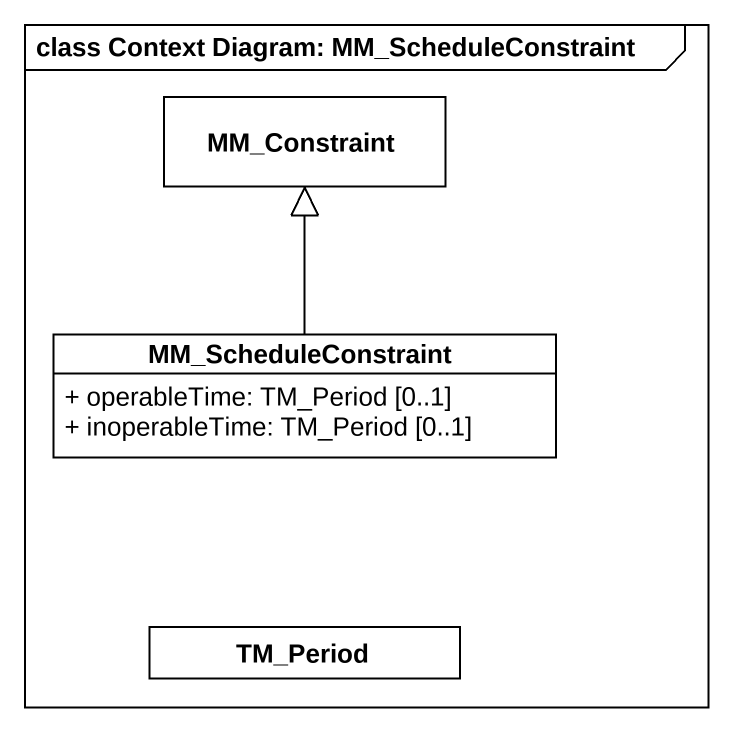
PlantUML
@startuml
mainframe class Context Diagram: MM_ScheduleConstraint
hide circle
hide empty members
skinparam classAttributeIconSize 0
class MM_Constraint
class MM_ScheduleConstraint {
  + operableTime: TM_Period [0..1]
  + inoperableTime: TM_Period [0..1]
}
class TM_Period
MM_ScheduleConstraint -up-|> MM_Constraint
@enduml
